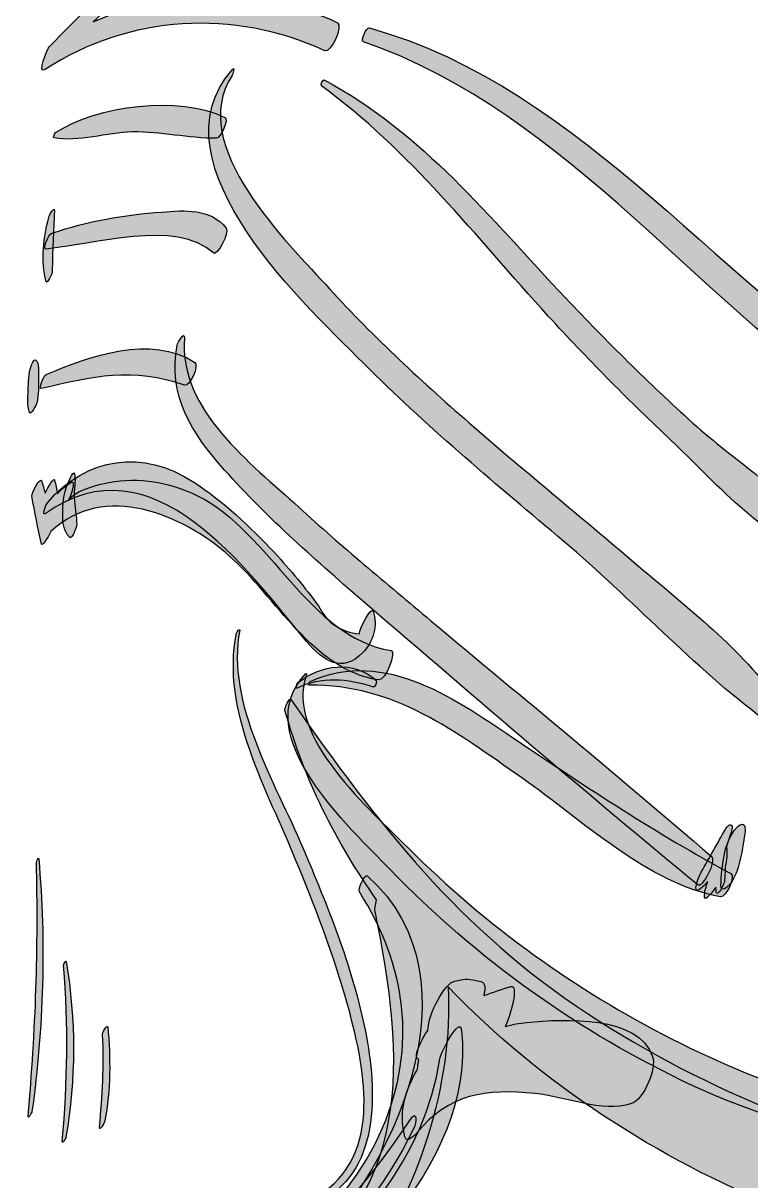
# Model space of a CAD drawing. Extents: x -236 to 261, y -182 to 182.
# Drawn here: x 63.69 to 69.09, y 55.05 to 63.65 of the extents above; entities that cross this region are included whole.
import ezdxf

# ---------------------------------------------------------------- set-up
doc = ezdxf.new("R2010")
doc.units = 0
doc.header["$MEASUREMENT"] = 0
doc.layers.add('CALQUE_PAR_D_FAUT', color=7, linetype='CONTINUOUS')

msp = doc.modelspace()

# ---------------------------------------------------------------- hatches: boundary and pattern name
at = {"layer": 'CALQUE_PAR_D_FAUT'}
h = msp.add_hatch(color=250, dxfattribs=at)
edge = h.paths.add_edge_path()
edge.add_spline(control_points=[(67.475, 66.3925), (66.7405, 66.3899), (65.9116, 65.9623), (65.288, 65.6048), (64.6621, 65.2461), (64.1028, 64.7984), (63.6101, 64.2725), (63.595, 64.2562), (63.5609, 64.1519), (63.5994, 64.1901), (64.144, 64.7292), (64.7613, 65.1947), (65.443, 65.5467), (65.9646, 65.8162), (66.6147, 66.1222), (67.2214, 66.1787), (66.1346, 65.2551), (64.8897, 64.5255), (63.9002, 63.4882), (63.9002, 63.4882), (63.9002, 63.4882), (63.9001, 63.488), (63.9001, 63.488), (63.9001, 63.488), (63.9001, 63.488), (63.896, 63.4836), (63.8914, 63.4798), (63.8872, 63.4753), (63.8657, 63.4526), (63.7951, 63.2671), (63.8538, 63.3051), (64.4858, 63.713), (65.2498, 63.7532), (65.9315, 63.4442), (65.9757, 63.4243), (66.0701, 63.6307), (66.0245, 63.652), (65.4367, 63.9261), (64.7858, 63.917), (64.2113, 63.6572), (65.2054, 64.5918), (66.3963, 65.2899), (67.4157, 66.1976), (67.437, 66.2167), (67.5364, 66.3927), (67.475, 66.3925)], knot_values=[0, 0, 0, 0, 0.066667, 0.066667, 0.066667, 0.133333, 0.133333, 0.133333, 0.2, 0.2, 0.2, 0.266667, 0.266667, 0.266667, 0.333333, 0.333333, 0.333333, 0.4, 0.4, 0.4, 0.466667, 0.466667, 0.466667, 0.533333, 0.533333, 0.533333, 0.6, 0.6, 0.6, 0.666667, 0.666667, 0.666667, 0.733333, 0.733333, 0.733333, 0.8, 0.8, 0.8, 0.866667, 0.866667, 0.866667, 0.933333, 0.933333, 0.933333, 1, 1, 1, 1], degree=3, periodic=1)
h = msp.add_hatch(color=250, dxfattribs=at)
edge = h.paths.add_edge_path()
edge.add_spline(control_points=[(63.8793, 64.4176), (63.8858, 64.426), (63.9175, 64.5031), (63.8928, 64.4869), (63.471, 64.2061), (63.1903, 63.612), (63.0128, 63.1536), (62.7792, 62.5495), (62.6745, 61.9014), (62.6553, 61.256), (62.6312, 60.4347), (62.7599, 59.6199), (62.9035, 58.8139), (63.0623, 57.9224), (63.1897, 57.0399), (63.2956, 56.1412), (63.302, 56.0869), (63.384, 56.2374), (63.3844, 56.2726), (63.3999, 57.7088), (62.9146, 59.1143), (62.7924, 60.54), (62.737, 61.1871), (62.7506, 61.8462), (62.8844, 62.4834), (63.0448, 63.2466), (63.4087, 63.8123), (63.8793, 64.4176)], knot_values=[0, 0, 0, 0, 0.111111, 0.111111, 0.111111, 0.222222, 0.222222, 0.222222, 0.333333, 0.333333, 0.333333, 0.444444, 0.444444, 0.444444, 0.555556, 0.555556, 0.555556, 0.666667, 0.666667, 0.666667, 0.777778, 0.777778, 0.777778, 0.888889, 0.888889, 0.888889, 1, 1, 1, 1], degree=3, periodic=1)
h = msp.add_hatch(color=250, dxfattribs=at)
edge = h.paths.add_edge_path()
edge.add_spline(control_points=[(74.7024, 58.3032), (74.5993, 58.6669), (74.2412, 58.8514), (73.9265, 59.0156), (73.5199, 59.228), (73.1032, 59.4205), (72.686, 59.611), (71.8742, 59.9816), (71.0529, 60.3411), (70.2873, 60.8022), (68.8923, 61.6424), (67.8737, 63.1626), (66.2626, 63.6129), (66.2367, 63.6202), (66.1957, 63.5173), (66.2166, 63.5103), (67.7569, 62.9797), (68.7365, 61.5118), (70.0821, 60.6594), (70.8194, 60.1924), (71.6141, 59.8301), (72.4057, 59.4668), (73.1816, 59.1107), (74.0563, 58.8096), (74.614, 58.1427), (74.6455, 58.1051), (74.7118, 58.2699), (74.7024, 58.3032)], knot_values=[0, 0, 0, 0, 0.111111, 0.111111, 0.111111, 0.222222, 0.222222, 0.222222, 0.333333, 0.333333, 0.333333, 0.444444, 0.444444, 0.444444, 0.555556, 0.555556, 0.555556, 0.666667, 0.666667, 0.666667, 0.777778, 0.777778, 0.777778, 0.888889, 0.888889, 0.888889, 1, 1, 1, 1], degree=3, periodic=1)
h = msp.add_hatch(color=250, dxfattribs=at)
edge = h.paths.add_edge_path()
edge.add_spline(control_points=[(69.2721, 58.6483), (68.9947, 59.0303), (68.5832, 59.34), (68.2261, 59.6456), (67.8317, 59.9834), (67.4285, 60.3112), (67.0363, 60.6517), (66.6631, 60.9761), (66.2988, 61.3109), (65.9656, 61.6766), (65.6525, 62.0204), (64.901, 62.7435), (65.2424, 63.2599), (65.248, 63.2683), (65.2667, 63.3292), (65.2446, 63.3043), (64.6261, 62.6064), (65.8085, 61.5317), (66.2624, 61.0802), (66.7186, 60.6266), (67.2131, 60.2151), (67.7046, 59.8009), (68.2054, 59.3793), (68.6664, 58.8689), (69.1887, 58.4805), (69.2166, 58.46), (69.2936, 58.6185), (69.2721, 58.6483)], knot_values=[0, 0, 0, 0, 0.111111, 0.111111, 0.111111, 0.222222, 0.222222, 0.222222, 0.333333, 0.333333, 0.333333, 0.444444, 0.444444, 0.444444, 0.555556, 0.555556, 0.555556, 0.666667, 0.666667, 0.666667, 0.777778, 0.777778, 0.777778, 0.888889, 0.888889, 0.888889, 1, 1, 1, 1], degree=3, periodic=1)
h = msp.add_hatch(color=250, dxfattribs=at)
edge = h.paths.add_edge_path()
edge.add_spline(control_points=[(69.6042, 59.8236), (69.3707, 60.1604), (68.9672, 60.4032), (68.6632, 60.6791), (68.337, 60.9749), (68.0233, 61.2841), (67.7211, 61.6044), (67.158, 62.2013), (66.6595, 62.8323), (65.9254, 63.2279), (65.917, 63.2325), (65.8959, 63.1899), (65.9053, 63.1832), (66.5556, 62.7097), (67.0533, 62.061), (67.5913, 61.4714), (67.8734, 61.1624), (68.1684, 60.8648), (68.4737, 60.5786), (68.7785, 60.2924), (69.1527, 59.8495), (69.5498, 59.7139), (69.5761, 59.7049), (69.6175, 59.8045), (69.6042, 59.8236)], knot_values=[0, 0, 0, 0, 0.125, 0.125, 0.125, 0.25, 0.25, 0.25, 0.375, 0.375, 0.375, 0.5, 0.5, 0.5, 0.625, 0.625, 0.625, 0.75, 0.75, 0.75, 0.875, 0.875, 0.875, 1, 1, 1, 1], degree=3, periodic=1)
h = msp.add_hatch(color=250, dxfattribs=at)
edge = h.paths.add_edge_path()
edge.add_spline(control_points=[(65.1891, 62.9492), (64.8495, 63.1138), (64.2384, 63.0402), (63.9324, 62.8359), (63.928, 62.8329), (63.9099, 62.7997), (63.9189, 62.7979), (64.103, 62.7611), (64.3134, 62.8381), (64.5029, 62.8409), (64.7139, 62.8441), (64.918, 62.7921), (65.127, 62.7939), (65.1588, 62.7941), (65.2215, 62.9335), (65.1891, 62.9492)], knot_values=[0, 0, 0, 0, 0.2, 0.2, 0.2, 0.4, 0.4, 0.4, 0.6, 0.6, 0.6, 0.8, 0.8, 0.8, 1, 1, 1, 1], degree=3, periodic=1)
h = msp.add_hatch(color=250, dxfattribs=at)
edge = h.paths.add_edge_path()
edge.add_spline(control_points=[(63.8846, 62.2154), (63.8413, 62.065), (63.8215, 61.8808), (63.8629, 61.7277), (63.8675, 61.7112), (63.9075, 61.7875), (63.9077, 61.8014), (63.9095, 61.9533), (63.9159, 62.1024), (63.9239, 62.2543), (63.9262, 62.2969), (63.8876, 62.2256), (63.8846, 62.2154)], knot_values=[0, 0, 0, 0, 0.25, 0.25, 0.25, 0.5, 0.5, 0.5, 0.75, 0.75, 0.75, 1, 1, 1, 1], degree=3, periodic=1)
h = msp.add_hatch(color=250, dxfattribs=at)
edge = h.paths.add_edge_path()
edge.add_spline(control_points=[(65.1988, 62.127), (65.0798, 62.2752), (64.8939, 62.2596), (64.7201, 62.2465), (64.4438, 62.2256), (64.1659, 62.1792), (63.9037, 62.089), (63.8784, 62.0801), (63.8331, 61.9692), (63.8625, 61.9718), (64.2043, 62.0026), (64.8248, 62.1993), (65.1061, 61.9402), (65.129, 61.9192), (65.2275, 62.0912), (65.1988, 62.127)], knot_values=[0, 0, 0, 0, 0.2, 0.2, 0.2, 0.4, 0.4, 0.4, 0.6, 0.6, 0.6, 0.8, 0.8, 0.8, 1, 1, 1, 1], degree=3, periodic=1)
h = msp.add_hatch(color=250, dxfattribs=at)
edge = h.paths.add_edge_path()
edge.add_spline(control_points=[(68.7972, 57.4647), (68.1122, 58.0561), (67.4127, 58.6312), (66.7186, 59.212), (66.3876, 59.4889), (66.0556, 59.7647), (65.7369, 60.0559), (65.3822, 60.3801), (64.8489, 60.7743), (64.8881, 61.3115), (64.8924, 61.3674), (64.8383, 61.2755), (64.835, 61.2589), (64.7605, 60.8889), (64.943, 60.6035), (65.1869, 60.3306), (65.5089, 59.9707), (65.8764, 59.6492), (66.2415, 59.3341), (67.055, 58.6326), (67.8718, 57.9323), (68.7007, 57.249), (68.7275, 57.2272), (68.8457, 57.4227), (68.7972, 57.4647)], knot_values=[0, 0, 0, 0, 0.125, 0.125, 0.125, 0.25, 0.25, 0.25, 0.375, 0.375, 0.375, 0.5, 0.5, 0.5, 0.625, 0.625, 0.625, 0.75, 0.75, 0.75, 0.875, 0.875, 0.875, 1, 1, 1, 1], degree=3, periodic=1)
h = msp.add_hatch(color=250, dxfattribs=at)
edge = h.paths.add_edge_path()
edge.add_spline(control_points=[(64.9657, 61.1302), (64.6423, 61.341), (64.1822, 61.1767), (63.8626, 61.0392), (63.8393, 61.0294), (63.8042, 60.9301), (63.8261, 60.9353), (64.2059, 61.0275), (64.5099, 61.0937), (64.8897, 60.9608), (64.9281, 60.9473), (65.0006, 61.1075), (64.9657, 61.1302)], knot_values=[0, 0, 0, 0, 0.25, 0.25, 0.25, 0.5, 0.5, 0.5, 0.75, 0.75, 0.75, 1, 1, 1, 1], degree=3, periodic=1)
h = msp.add_hatch(color=250, dxfattribs=at)
edge = h.paths.add_edge_path()
edge.add_spline(control_points=[(63.7821, 61.1495), (63.7703, 61.158), (63.7517, 61.1075), (63.7501, 61.1017), (63.7328, 61.0412), (63.7308, 60.9841), (63.729, 60.9212), (63.7274, 60.8692), (63.7176, 60.8077), (63.7393, 60.7587), (63.7503, 60.7339), (63.7911, 60.8209), (63.7928, 60.8292), (63.8054, 60.8935), (63.807, 60.953), (63.805, 61.0183), (63.8038, 61.0563), (63.816, 61.1258), (63.7821, 61.1495)], knot_values=[0, 0, 0, 0, 0.166667, 0.166667, 0.166667, 0.333333, 0.333333, 0.333333, 0.5, 0.5, 0.5, 0.666667, 0.666667, 0.666667, 0.833333, 0.833333, 0.833333, 1, 1, 1, 1], degree=3, periodic=1)
h = msp.add_hatch(color=250, dxfattribs=at)
edge = h.paths.add_edge_path()
edge.add_spline(control_points=[(66.289, 59.2837), (66.2755, 59.3214), (66.1836, 59.1507), (66.1869, 59.1159), (66.0488, 59.1279), (65.9475, 59.1969), (65.8832, 59.3233), (65.8338, 59.3906), (65.7826, 59.4567), (65.7293, 59.521), (65.6738, 59.5883), (65.6159, 59.654), (65.5565, 59.7177), (65.3768, 59.9103), (65.1795, 60.0969), (64.9587, 60.2412), (64.5768, 60.4906), (64.1665, 60.4281), (63.8713, 60.0887), (63.8617, 60.0776), (63.8279, 59.9868), (63.8552, 60.0063), (64.6516, 60.5772), (65.3426, 59.6008), (65.7958, 59.0584), (65.9162, 58.9145), (66.0603, 58.8169), (66.2122, 58.9754), (66.2932, 59.0598), (66.3263, 59.1778), (66.289, 59.2837)], knot_values=[0, 0, 0, 0, 0.1, 0.1, 0.1, 0.2, 0.2, 0.2, 0.3, 0.3, 0.3, 0.4, 0.4, 0.4, 0.5, 0.5, 0.5, 0.6, 0.6, 0.6, 0.7, 0.7, 0.7, 0.8, 0.8, 0.8, 0.9, 0.9, 0.9, 1, 1, 1, 1], degree=3, periodic=1)
h = msp.add_hatch(color=250, dxfattribs=at)
edge = h.paths.add_edge_path()
edge.add_spline(control_points=[(66.4232, 58.9911), (65.8077, 59.0903), (65.5302, 59.8708), (64.9847, 60.1405), (64.7838, 60.2398), (64.5499, 60.2816), (64.3279, 60.2388), (64.2384, 60.2215), (64.1134, 60.1898), (64.0439, 60.1263), (64.0383, 60.1213), (64.0337, 60.1158), (64.0285, 60.1104), (64.0315, 60.1154), (64.0332, 60.118), (64.0365, 60.1235), (64.0411, 60.1311), (64.0847, 60.2581), (64.0518, 60.241), (64.0073, 60.2179), (63.9744, 60.188), (63.9469, 60.155), (63.9396, 60.1894), (63.9322, 60.2235), (63.9251, 60.2579), (63.9209, 60.2788), (63.8784, 60.209), (63.8554, 60.1596), (63.8462, 60.1911), (63.8375, 60.2227), (63.8275, 60.2543), (63.8203, 60.2766), (63.7521, 60.1671), (63.7568, 60.1383), (63.7766, 60.0182), (63.801, 59.9004), (63.8285, 59.7816), (63.8333, 59.7601), (63.8725, 59.8236), (63.897, 59.8743), (64.2919, 60.2489), (64.8742, 60.0023), (65.2243, 59.6924), (65.5691, 59.387), (65.8386, 58.8518), (66.3257, 58.7735), (66.389, 58.7632), (66.4588, 58.9853), (66.4232, 58.9911)], knot_values=[0, 0, 0, 0, 0.0625, 0.0625, 0.0625, 0.125, 0.125, 0.125, 0.1875, 0.1875, 0.1875, 0.25, 0.25, 0.25, 0.3125, 0.3125, 0.3125, 0.375, 0.375, 0.375, 0.4375, 0.4375, 0.4375, 0.5, 0.5, 0.5, 0.5625, 0.5625, 0.5625, 0.625, 0.625, 0.625, 0.6875, 0.6875, 0.6875, 0.75, 0.75, 0.75, 0.8125, 0.8125, 0.8125, 0.875, 0.875, 0.875, 0.9375, 0.9375, 0.9375, 1, 1, 1, 1], degree=3, periodic=1)
h = msp.add_hatch(color=250, dxfattribs=at)
edge = h.paths.add_edge_path()
edge.add_spline(control_points=[(64.07, 60.1279), (64.0673, 60.1864), (64.0843, 60.2474), (64.0735, 60.3045), (64.0692, 60.3272), (64.0473, 60.2872), (64.0448, 60.2818), (64.0088, 60.2085), (63.9898, 60.1369), (63.9867, 60.0541), (63.9839, 59.9826), (63.9804, 59.8831), (64.0375, 59.8309), (64.0562, 59.814), (64.0902, 59.9145), (64.0899, 59.9261), (64.0879, 59.9941), (64.0732, 60.0601), (64.07, 60.1279)], knot_values=[0, 0, 0, 0, 0.166667, 0.166667, 0.166667, 0.333333, 0.333333, 0.333333, 0.5, 0.5, 0.5, 0.666667, 0.666667, 0.666667, 0.833333, 0.833333, 0.833333, 1, 1, 1, 1], degree=3, periodic=1)
h = msp.add_hatch(color=250, dxfattribs=at)
edge = h.paths.add_edge_path()
edge.add_spline(control_points=[(66.2231, 56.2065), (66.1264, 56.6637), (65.9501, 57.0975), (65.7677, 57.526), (65.5635, 58.006), (65.1944, 58.6053), (65.2987, 59.1414), (65.3029, 59.1637), (65.2775, 59.1269), (65.2759, 59.1189), (65.1552, 58.5514), (65.5093, 57.9434), (65.7167, 57.4331), (65.8515, 57.1016), (65.9833, 56.7688), (66.0816, 56.4242), (66.208, 55.9804), (66.3824, 55.2936), (65.9224, 54.9723), (65.9098, 54.9634), (65.8941, 54.9033), (65.9029, 54.9078), (66.3645, 55.1455), (66.3133, 55.7799), (66.2231, 56.2065)], knot_values=[0, 0, 0, 0, 0.125, 0.125, 0.125, 0.25, 0.25, 0.25, 0.375, 0.375, 0.375, 0.5, 0.5, 0.5, 0.625, 0.625, 0.625, 0.75, 0.75, 0.75, 0.875, 0.875, 0.875, 1, 1, 1, 1], degree=3, periodic=1)
h = msp.add_hatch(color=250, dxfattribs=at)
edge = h.paths.add_edge_path()
edge.add_spline(control_points=[(68.9447, 57.3349), (68.3943, 57.6323), (67.8863, 57.9674), (67.3661, 58.3177), (66.9163, 58.6204), (66.3796, 59.0146), (65.8225, 58.7616), (65.8175, 58.7594), (65.8048, 58.7341), (65.8129, 58.7343), (66.4489, 58.7407), (66.8982, 58.3915), (67.3998, 58.0404), (67.831, 57.7387), (68.3364, 57.2549), (68.8678, 57.163), (68.9096, 57.156), (68.9817, 57.3148), (68.9447, 57.3349)], knot_values=[0, 0, 0, 0, 0.166667, 0.166667, 0.166667, 0.333333, 0.333333, 0.333333, 0.5, 0.5, 0.5, 0.666667, 0.666667, 0.666667, 0.833333, 0.833333, 0.833333, 1, 1, 1, 1], degree=3, periodic=1)
h = msp.add_hatch(color=250, dxfattribs=at)
edge = h.paths.add_edge_path()
edge.add_spline(control_points=[(66.3125, 58.7682), (66.1436, 58.9238), (65.8991, 58.8846), (65.7317, 58.7534), (65.7243, 58.7476), (65.7114, 58.7056), (65.7183, 58.709), (65.9043, 58.8012), (66.1002, 58.7809), (66.291, 58.72), (66.3026, 58.7164), (66.3211, 58.7602), (66.3125, 58.7682)], knot_values=[0, 0, 0, 0, 0.25, 0.25, 0.25, 0.5, 0.5, 0.5, 0.75, 0.75, 0.75, 1, 1, 1, 1], degree=3, periodic=1)
h = msp.add_hatch(color=250, dxfattribs=at)
edge = h.paths.add_edge_path()
edge.add_spline(control_points=[(74.2737, 53.8178), (73.1076, 55.1883), (71.2036, 55.1421), (69.6167, 55.6507), (68.8539, 55.8953), (68.1349, 56.2632), (67.4846, 56.7306), (67.1521, 56.9695), (66.8388, 57.236), (66.5494, 57.526), (66.2811, 57.7946), (65.63, 58.3573), (65.7926, 58.8046), (65.795, 58.8111), (65.7972, 58.8283), (65.7868, 58.8173), (65.3535, 58.3676), (66.1218, 57.6704), (66.4151, 57.366), (67.057, 56.6999), (67.8194, 56.1551), (68.6576, 55.7632), (70.4165, 54.9408), (72.8108, 55.1915), (74.158, 53.6074), (74.1925, 53.567), (74.3119, 53.773), (74.2737, 53.8178)], knot_values=[0, 0, 0, 0, 0.111111, 0.111111, 0.111111, 0.222222, 0.222222, 0.222222, 0.333333, 0.333333, 0.333333, 0.444444, 0.444444, 0.444444, 0.555556, 0.555556, 0.555556, 0.666667, 0.666667, 0.666667, 0.777778, 0.777778, 0.777778, 0.888889, 0.888889, 0.888889, 1, 1, 1, 1], degree=3, periodic=1)
h = msp.add_hatch(color=250, dxfattribs=at)
edge = h.paths.add_edge_path()
edge.add_spline(control_points=[(78.5009, 43.2476), (77.9172, 43.5), (77.2124, 43.3057), (76.5919, 43.464), (75.9235, 43.6349), (75.4457, 44.0438), (75.0265, 44.5805), (74.1907, 45.6508), (73.6753, 47.0002), (73.5449, 48.3479), (73.4814, 49.0049), (73.602, 49.8655), (73.6775, 50.7441), (73.6986, 50.7828), (73.7141, 50.8154), (73.7181, 50.8301), (73.8971, 51.49), (74.0573, 52.1455), (74.0993, 52.8203), (74.8932, 54.8344), (72.0309, 54.825), (70.8033, 55.0969), (69.7752, 55.3247), (68.7705, 55.7116), (67.8877, 56.2911), (66.93, 56.9199), (66.3237, 57.701), (65.6787, 58.6266), (65.6658, 58.6448), (65.6302, 58.5643), (65.635, 58.5472), (65.7759, 58.04), (66.0126, 57.5698), (66.3149, 57.1405), (66.305, 57.102), (66.3004, 57.0702), (66.3036, 57.0537), (66.5243, 55.9819), (66.6165, 54.8929), (65.507, 54.276), (65.0483, 54.0208), (64.5361, 53.8765), (64.0499, 53.6856), (63.1429, 53.3297), (62.2997, 52.8348), (61.4953, 52.288), (59.7134, 51.0767), (58.0534, 49.7317), (56.0953, 48.816), (56.327, 48.8045), (56.5627, 48.8284), (56.7996, 48.8961), (56.9594, 48.956), (57.1169, 49.0207), (57.2729, 49.0903), (57.3265, 49.1192), (57.3802, 49.1505), (57.4336, 49.1843), (57.4766, 49.2114), (57.5182, 49.2223), (57.5576, 49.2231), (59.4854, 50.1611), (61.15, 51.7464), (63.0562, 52.6907), (64.1127, 53.2142), (65.4801, 53.4342), (66.221, 54.4315), (66.6081, 54.9526), (66.8886, 55.7656), (66.8452, 56.4957), (67.5348, 55.7735), (68.413, 55.2116), (69.3028, 54.8539), (70.1713, 54.5049), (71.0746, 54.321), (71.9984, 54.1928), (72.0542, 54.185), (72.1103, 54.1765), (72.1663, 54.1671), (73.3037, 53.298), (73.4502, 51.7671), (73.3264, 50.4268), (73.2157, 49.2285), (73.0789, 48.1014), (73.3297, 46.9057), (73.8087, 44.6205), (75.6818, 41.6643), (78.4013, 42.9982), (78.439, 43.0167), (78.565, 43.2201), (78.5009, 43.2476)], knot_values=[0, 0, 0, 0, 0.033333, 0.033333, 0.033333, 0.066667, 0.066667, 0.066667, 0.1, 0.1, 0.1, 0.133333, 0.133333, 0.133333, 0.166667, 0.166667, 0.166667, 0.2, 0.2, 0.2, 0.233333, 0.233333, 0.233333, 0.266667, 0.266667, 0.266667, 0.3, 0.3, 0.3, 0.333333, 0.333333, 0.333333, 0.366667, 0.366667, 0.366667, 0.4, 0.4, 0.4, 0.433333, 0.433333, 0.433333, 0.466667, 0.466667, 0.466667, 0.5, 0.5, 0.5, 0.533333, 0.533333, 0.533333, 0.566667, 0.566667, 0.566667, 0.6, 0.6, 0.6, 0.633333, 0.633333, 0.633333, 0.666667, 0.666667, 0.666667, 0.7, 0.7, 0.7, 0.733333, 0.733333, 0.733333, 0.766667, 0.766667, 0.766667, 0.8, 0.8, 0.8, 0.833333, 0.833333, 0.833333, 0.866667, 0.866667, 0.866667, 0.9, 0.9, 0.9, 0.933333, 0.933333, 0.933333, 0.966667, 0.966667, 0.966667, 1, 1, 1, 1], degree=3, periodic=1)
h = msp.add_hatch(color=250, dxfattribs=at)
edge = h.paths.add_edge_path()
edge.add_spline(control_points=[(68.9447, 57.6966), (68.9254, 57.7052), (68.9007, 57.6584), (68.8949, 57.6477), (68.8342, 57.54), (68.7731, 57.4327), (68.713, 57.3248), (68.7048, 57.3103), (68.6585, 57.1819), (68.7076, 57.2151), (68.7333, 57.2324), (68.7536, 57.2549), (68.7735, 57.2778), (68.7677, 57.2585), (68.7616, 57.2394), (68.7556, 57.2203), (68.7538, 57.2147), (68.7347, 57.1242), (68.7693, 57.1582), (68.7928, 57.1813), (68.8139, 57.2075), (68.833, 57.2354), (68.8344, 57.2226), (68.8338, 57.2095), (68.8362, 57.197), (68.8438, 57.155), (68.8953, 57.2619), (68.8969, 57.277), (68.9007, 57.3136), (68.9015, 57.3505), (68.9023, 57.3875), (68.9146, 57.4353), (68.9188, 57.4848), (68.912, 57.5336), (68.9218, 57.5647), (68.9317, 57.5957), (68.9415, 57.6268), (68.9451, 57.6385), (68.9642, 57.6879), (68.9447, 57.6966)], knot_values=[0, 0, 0, 0, 0.076923, 0.076923, 0.076923, 0.153846, 0.153846, 0.153846, 0.230769, 0.230769, 0.230769, 0.307692, 0.307692, 0.307692, 0.384615, 0.384615, 0.384615, 0.461538, 0.461538, 0.461538, 0.538462, 0.538462, 0.538462, 0.615385, 0.615385, 0.615385, 0.692308, 0.692308, 0.692308, 0.769231, 0.769231, 0.769231, 0.846154, 0.846154, 0.846154, 0.923077, 0.923077, 0.923077, 1, 1, 1, 1], degree=3, periodic=1)
h = msp.add_hatch(color=250, dxfattribs=at)
edge = h.paths.add_edge_path()
edge.add_spline(control_points=[(68.9875, 57.6763), (68.9371, 57.6218), (68.9073, 57.5402), (68.8945, 57.4683), (68.8812, 57.3951), (68.8724, 57.3202), (68.8706, 57.2459), (68.8695, 57.1982), (68.9112, 57.228), (68.9272, 57.2451), (68.9654, 57.2858), (68.9911, 57.3471), (69.0042, 57.4006), (69.0241, 57.4817), (69.0402, 57.5654), (69.0498, 57.6483), (69.0566, 57.707), (69.0263, 57.7181), (68.9875, 57.6763)], knot_values=[0, 0, 0, 0, 0.166667, 0.166667, 0.166667, 0.333333, 0.333333, 0.333333, 0.5, 0.5, 0.5, 0.666667, 0.666667, 0.666667, 0.833333, 0.833333, 0.833333, 1, 1, 1, 1], degree=3, periodic=1)
h = msp.add_hatch(color=250, dxfattribs=at)
edge = h.paths.add_edge_path()
edge.add_spline(control_points=[(63.8068, 57.4462), (63.806, 57.456), (63.7897, 57.4283), (63.7899, 57.4208), (63.8054, 56.7887), (63.7855, 56.1665), (63.7282, 55.5366), (63.7256, 55.5078), (63.7556, 55.5585), (63.7571, 55.5699), (63.8434, 56.1889), (63.8634, 56.8238), (63.8068, 57.4462)], knot_values=[0, 0, 0, 0, 0.25, 0.25, 0.25, 0.5, 0.5, 0.5, 0.75, 0.75, 0.75, 1, 1, 1, 1], degree=3, periodic=1)
h = msp.add_hatch(color=250, dxfattribs=at)
edge = h.paths.add_edge_path()
edge.add_spline(control_points=[(66.2461, 57.3188), (66.2293, 57.3339), (66.1724, 57.2223), (66.1869, 57.1996), (66.5349, 56.66), (66.6171, 56.0514), (66.3595, 55.4485), (66.0792, 54.793), (65.4745, 54.3702), (64.862, 54.0515), (64.314, 53.7664), (63.7337, 53.5497), (63.1826, 53.2706), (62.6761, 53.014), (62.1914, 52.7166), (61.7213, 52.3987), (60.7122, 51.7165), (59.7707, 50.941), (58.7722, 50.2443), (57.8695, 49.6143), (56.7956, 48.8614), (55.6494, 48.8831), (55.938, 48.8103), (56.2376, 48.7918), (56.5408, 48.8401), (57.1765, 49.043), (57.7843, 49.413), (58.3444, 49.7845), (59.5752, 50.6016), (60.7001, 51.5672), (61.9396, 52.3718), (62.5896, 52.7938), (63.2678, 53.1368), (63.9754, 53.4495), (64.5935, 53.7228), (65.2273, 54.0047), (65.7363, 54.4604), (66.4348, 55.0862), (67.1092, 56.5542), (66.2461, 57.3188)], knot_values=[0, 0, 0, 0, 0.076923, 0.076923, 0.076923, 0.153846, 0.153846, 0.153846, 0.230769, 0.230769, 0.230769, 0.307692, 0.307692, 0.307692, 0.384615, 0.384615, 0.384615, 0.461538, 0.461538, 0.461538, 0.538462, 0.538462, 0.538462, 0.615385, 0.615385, 0.615385, 0.692308, 0.692308, 0.692308, 0.769231, 0.769231, 0.769231, 0.846154, 0.846154, 0.846154, 0.923077, 0.923077, 0.923077, 1, 1, 1, 1], degree=3, periodic=1)
h = msp.add_hatch(color=250, dxfattribs=at)
edge = h.paths.add_edge_path()
edge.add_spline(control_points=[(64.0118, 56.6829), (64.0098, 56.6953), (63.9905, 56.6612), (63.9913, 56.6524), (64.0301, 56.2119), (64.0202, 55.788), (63.9822, 55.3476), (63.9798, 55.3203), (64.0076, 55.3689), (64.0094, 55.3792), (64.0841, 55.8062), (64.0821, 56.2557), (64.0118, 56.6829)], knot_values=[0, 0, 0, 0, 0.25, 0.25, 0.25, 0.5, 0.5, 0.5, 0.75, 0.75, 0.75, 1, 1, 1, 1], degree=3, periodic=1)
h = msp.add_hatch(color=250, dxfattribs=at)
edge = h.paths.add_edge_path()
edge.add_spline(control_points=[(68.363, 55.9787), (68.2542, 56.2841), (67.7125, 56.2578), (67.4312, 56.2308), (67.3751, 56.2254), (67.322, 56.2144), (67.2702, 56.2007), (67.3305, 56.3413), (67.3626, 56.5134), (67.3116, 56.4975), (67.2439, 56.4764), (67.1769, 56.4529), (67.1102, 56.4292), (67.1233, 56.4834), (67.1225, 56.5262), (67.0897, 56.5335), (66.983, 56.5568), (67.0027, 56.5558), (66.8948, 56.5375), (66.8229, 56.5254), (66.6979, 56.2962), (66.695, 56.1703), (66.647, 56.1036), (66.5791, 55.9646), (66.6271, 55.9562), (66.6279, 55.9559), (66.6287, 55.9559), (66.6295, 55.9557), (66.6233, 55.928), (66.6197, 55.9037), (66.6191, 55.8842), (66.601, 55.8536), (66.5845, 55.8221), (66.5705, 55.7911), (66.5072, 55.6517), (66.4877, 55.5269), (66.5252, 55.38), (66.5379, 55.331), (66.6024, 55.3951), (66.6123, 55.4072), (66.8498, 55.7046), (67.1313, 55.7385), (67.489, 55.7023), (67.7205, 55.679), (67.9858, 55.5585), (68.2058, 55.6274), (68.2997, 55.6569), (68.3945, 55.8904), (68.363, 55.9787)], knot_values=[0, 0, 0, 0, 0.0625, 0.0625, 0.0625, 0.125, 0.125, 0.125, 0.1875, 0.1875, 0.1875, 0.25, 0.25, 0.25, 0.3125, 0.3125, 0.3125, 0.375, 0.375, 0.375, 0.4375, 0.4375, 0.4375, 0.5, 0.5, 0.5, 0.5625, 0.5625, 0.5625, 0.625, 0.625, 0.625, 0.6875, 0.6875, 0.6875, 0.75, 0.75, 0.75, 0.8125, 0.8125, 0.8125, 0.875, 0.875, 0.875, 0.9375, 0.9375, 0.9375, 1, 1, 1, 1], degree=3, periodic=1)
h = msp.add_hatch(color=250, dxfattribs=at)
edge = h.paths.add_edge_path()
edge.add_spline(control_points=[(66.9452, 56.1742), (66.9326, 56.2847), (66.7887, 55.9991), (66.7831, 55.96), (66.5765, 54.5054), (64.7215, 53.5477), (63.5249, 53.0409), (62.6039, 52.6507), (61.8799, 52.2329), (61.2113, 51.4791), (61.19, 51.4551), (61.1337, 51.2792), (61.1798, 51.318), (61.8736, 51.9033), (62.5396, 52.305), (63.3854, 52.6445), (64.0682, 52.9184), (64.7077, 53.2515), (65.293, 53.7003), (66.0026, 54.2438), (67.0604, 55.163), (66.9452, 56.1742)], knot_values=[0, 0, 0, 0, 0.142857, 0.142857, 0.142857, 0.285714, 0.285714, 0.285714, 0.428571, 0.428571, 0.428571, 0.571429, 0.571429, 0.571429, 0.714286, 0.714286, 0.714286, 0.857143, 0.857143, 0.857143, 1, 1, 1, 1], degree=3, periodic=1)
h = msp.add_hatch(color=250, dxfattribs=at)
edge = h.paths.add_edge_path()
edge.add_spline(control_points=[(64.3201, 56.1979), (64.318, 56.22), (64.2786, 56.1573), (64.2801, 56.1386), (64.2957, 55.9077), (64.2764, 55.6838), (64.2592, 55.454), (64.2561, 55.4144), (64.2951, 55.4851), (64.2977, 55.4988), (64.3426, 55.7275), (64.3401, 55.9666), (64.3201, 56.1979)], knot_values=[0, 0, 0, 0, 0.25, 0.25, 0.25, 0.5, 0.5, 0.5, 0.75, 0.75, 0.75, 1, 1, 1, 1], degree=3, periodic=1)
h = msp.add_hatch(color=250, dxfattribs=at)
edge = h.paths.add_edge_path()
edge.add_spline(control_points=[(66.564, 55.5082), (65.9011, 54.5117), (65.0447, 53.8311), (63.981, 53.2901), (63.1447, 52.8647), (62.081, 52.5898), (61.5091, 51.7924), (61.5053, 51.7872), (61.4911, 51.7384), (61.5037, 51.7509), (62.3312, 52.5669), (63.547, 52.828), (64.5308, 53.4157), (65.3555, 53.9083), (66.1575, 54.5688), (66.592, 55.4445), (66.6124, 55.4857), (66.6181, 55.5894), (66.564, 55.5082)], knot_values=[0, 0, 0, 0, 0.166667, 0.166667, 0.166667, 0.333333, 0.333333, 0.333333, 0.5, 0.5, 0.5, 0.666667, 0.666667, 0.666667, 0.833333, 0.833333, 0.833333, 1, 1, 1, 1], degree=3, periodic=1)

# ---------------------------------------------------------------- linework, layer by layer
at = {"layer": 'CALQUE_PAR_D_FAUT', "color": 1}
msp.add_open_spline([(-230.5187, 181.5562), (-231.8457, 181.5553), (-233.1179, 181.0274), (-234.0556, 180.0885), (-234.9933, 179.1497), (-235.5196, 177.8831), (-235.5187, 176.5562), (-235.5187, 176.5562), (-235.5187, -8.4438), (-235.5187, -8.4438), (-235.5179, -9.7708), (-234.99, -11.043), (-234.0511, -11.9807), (-233.1123, -12.9184), (-231.8457, -13.4447), (-230.5187, -13.4438), (-230.5187, -13.4438), (115.1243, -13.4438), (115.1243, -13.4438), (116.4513, -13.443), (117.7235, -12.9151), (118.6612, -11.9762), (119.5989, -11.0373), (120.1252, -9.7708), (120.1243, -8.4438), (120.1243, -8.4438), (120.1243, 88.0484), (120.1243, 88.0484), (120.1243, 88.0484), (120.1243, 96.0484), (120.1243, 96.0484), (120.1243, 96.0484), (120.1243, 176.5562), (120.1243, 176.5562), (120.1235, 177.8831), (119.5956, 179.1553), (118.6567, 180.093), (117.7179, 181.0307), (116.4513, 181.557), (115.1243, 181.5562), (115.1243, 181.5562), (-230.5187, 181.5562), (-230.5187, 181.5562), (-230.5187, 181.5562), (-230.5187, 181.5562), (-230.5187, 181.5562)], degree=3, knots=[0, 0, 0, 0, 0.066667, 0.066667, 0.066667, 0.133333, 0.133333, 0.133333, 0.2, 0.2, 0.2, 0.266667, 0.266667, 0.266667, 0.333333, 0.333333, 0.333333, 0.4, 0.4, 0.4, 0.466667, 0.466667, 0.466667, 0.533333, 0.533333, 0.533333, 0.6, 0.6, 0.6, 0.666667, 0.666667, 0.666667, 0.733333, 0.733333, 0.733333, 0.8, 0.8, 0.8, 0.866667, 0.866667, 0.866667, 0.933333, 0.933333, 0.933333, 1, 1, 1, 1], dxfattribs=at)
at = {"layer": 'CALQUE_PAR_D_FAUT', "color": 250}
for points, knots in [([(67.475, 66.3925), (66.7405, 66.3899), (65.9116, 65.9623), (65.288, 65.6048), (64.6621, 65.2461), (64.1028, 64.7984), (63.6101, 64.2725), (63.595, 64.2562), (63.5609, 64.1519), (63.5994, 64.1901), (64.144, 64.7292), (64.7613, 65.1947), (65.443, 65.5467), (65.9646, 65.8162), (66.6147, 66.1222), (67.2214, 66.1787), (66.1346, 65.2551), (64.8897, 64.5255), (63.9002, 63.4882), (63.9002, 63.4882), (63.9002, 63.4882), (63.9001, 63.488), (63.9001, 63.488), (63.9001, 63.488), (63.9001, 63.488), (63.896, 63.4836), (63.8914, 63.4798), (63.8872, 63.4753), (63.8657, 63.4526), (63.7951, 63.2671), (63.8538, 63.3051), (64.4858, 63.713), (65.2498, 63.7532), (65.9315, 63.4442), (65.9757, 63.4243), (66.0701, 63.6307), (66.0245, 63.652), (65.4367, 63.9261), (64.7858, 63.917), (64.2113, 63.6572), (65.2054, 64.5918), (66.3963, 65.2899), (67.4157, 66.1976), (67.437, 66.2167), (67.5364, 66.3927), (67.475, 66.3925)], [0, 0, 0, 0, 0.066667, 0.066667, 0.066667, 0.133333, 0.133333, 0.133333, 0.2, 0.2, 0.2, 0.266667, 0.266667, 0.266667, 0.333333, 0.333333, 0.333333, 0.4, 0.4, 0.4, 0.466667, 0.466667, 0.466667, 0.533333, 0.533333, 0.533333, 0.6, 0.6, 0.6, 0.666667, 0.666667, 0.666667, 0.733333, 0.733333, 0.733333, 0.8, 0.8, 0.8, 0.866667, 0.866667, 0.866667, 0.933333, 0.933333, 0.933333, 1, 1, 1, 1]), ([(63.8793, 64.4176), (63.8858, 64.426), (63.9175, 64.5031), (63.8928, 64.4869), (63.471, 64.2061), (63.1903, 63.612), (63.0128, 63.1536), (62.7792, 62.5495), (62.6745, 61.9014), (62.6553, 61.256), (62.6312, 60.4347), (62.7599, 59.6199), (62.9035, 58.8139), (63.0623, 57.9224), (63.1897, 57.0399), (63.2956, 56.1412), (63.302, 56.0869), (63.384, 56.2374), (63.3844, 56.2726), (63.3999, 57.7088), (62.9146, 59.1143), (62.7924, 60.54), (62.737, 61.1871), (62.7506, 61.8462), (62.8844, 62.4834), (63.0448, 63.2466), (63.4087, 63.8123), (63.8793, 64.4176)], [0, 0, 0, 0, 0.111111, 0.111111, 0.111111, 0.222222, 0.222222, 0.222222, 0.333333, 0.333333, 0.333333, 0.444444, 0.444444, 0.444444, 0.555556, 0.555556, 0.555556, 0.666667, 0.666667, 0.666667, 0.777778, 0.777778, 0.777778, 0.888889, 0.888889, 0.888889, 1, 1, 1, 1]), ([(74.7024, 58.3032), (74.5993, 58.6669), (74.2412, 58.8514), (73.9265, 59.0156), (73.5199, 59.228), (73.1032, 59.4205), (72.686, 59.611), (71.8742, 59.9816), (71.0529, 60.3411), (70.2873, 60.8022), (68.8923, 61.6424), (67.8737, 63.1626), (66.2626, 63.6129), (66.2367, 63.6202), (66.1957, 63.5173), (66.2166, 63.5103), (67.7569, 62.9797), (68.7365, 61.5118), (70.0821, 60.6594), (70.8194, 60.1924), (71.6141, 59.8301), (72.4057, 59.4668), (73.1816, 59.1107), (74.0563, 58.8096), (74.614, 58.1427), (74.6455, 58.1051), (74.7118, 58.2699), (74.7024, 58.3032)], [0, 0, 0, 0, 0.111111, 0.111111, 0.111111, 0.222222, 0.222222, 0.222222, 0.333333, 0.333333, 0.333333, 0.444444, 0.444444, 0.444444, 0.555556, 0.555556, 0.555556, 0.666667, 0.666667, 0.666667, 0.777778, 0.777778, 0.777778, 0.888889, 0.888889, 0.888889, 1, 1, 1, 1]), ([(69.2721, 58.6483), (68.9947, 59.0303), (68.5832, 59.34), (68.2261, 59.6456), (67.8317, 59.9834), (67.4285, 60.3112), (67.0363, 60.6517), (66.6631, 60.9761), (66.2988, 61.3109), (65.9656, 61.6766), (65.6525, 62.0204), (64.901, 62.7435), (65.2424, 63.2599), (65.248, 63.2683), (65.2667, 63.3292), (65.2446, 63.3043), (64.6261, 62.6064), (65.8085, 61.5317), (66.2624, 61.0802), (66.7186, 60.6266), (67.2131, 60.2151), (67.7046, 59.8009), (68.2054, 59.3793), (68.6664, 58.8689), (69.1887, 58.4805), (69.2166, 58.46), (69.2936, 58.6185), (69.2721, 58.6483)], [0, 0, 0, 0, 0.111111, 0.111111, 0.111111, 0.222222, 0.222222, 0.222222, 0.333333, 0.333333, 0.333333, 0.444444, 0.444444, 0.444444, 0.555556, 0.555556, 0.555556, 0.666667, 0.666667, 0.666667, 0.777778, 0.777778, 0.777778, 0.888889, 0.888889, 0.888889, 1, 1, 1, 1]), ([(69.6042, 59.8236), (69.3707, 60.1604), (68.9672, 60.4032), (68.6632, 60.6791), (68.337, 60.9749), (68.0233, 61.2841), (67.7211, 61.6044), (67.158, 62.2013), (66.6595, 62.8323), (65.9254, 63.2279), (65.917, 63.2325), (65.8959, 63.1899), (65.9053, 63.1832), (66.5556, 62.7097), (67.0533, 62.061), (67.5913, 61.4714), (67.8734, 61.1624), (68.1684, 60.8648), (68.4737, 60.5786), (68.7785, 60.2924), (69.1527, 59.8495), (69.5498, 59.7139), (69.5761, 59.7049), (69.6175, 59.8045), (69.6042, 59.8236)], [0, 0, 0, 0, 0.125, 0.125, 0.125, 0.25, 0.25, 0.25, 0.375, 0.375, 0.375, 0.5, 0.5, 0.5, 0.625, 0.625, 0.625, 0.75, 0.75, 0.75, 0.875, 0.875, 0.875, 1, 1, 1, 1]), ([(65.1891, 62.9492), (64.8495, 63.1138), (64.2384, 63.0402), (63.9324, 62.8359), (63.928, 62.8329), (63.9099, 62.7997), (63.9189, 62.7979), (64.103, 62.7611), (64.3134, 62.8381), (64.5029, 62.8409), (64.7139, 62.8441), (64.918, 62.7921), (65.127, 62.7939), (65.1588, 62.7941), (65.2215, 62.9335), (65.1891, 62.9492)], [0, 0, 0, 0, 0.2, 0.2, 0.2, 0.4, 0.4, 0.4, 0.6, 0.6, 0.6, 0.8, 0.8, 0.8, 1, 1, 1, 1]), ([(63.8846, 62.2154), (63.8413, 62.065), (63.8215, 61.8808), (63.8629, 61.7277), (63.8675, 61.7112), (63.9075, 61.7875), (63.9077, 61.8014), (63.9095, 61.9533), (63.9159, 62.1024), (63.9239, 62.2543), (63.9262, 62.2969), (63.8876, 62.2256), (63.8846, 62.2154)], [0, 0, 0, 0, 0.25, 0.25, 0.25, 0.5, 0.5, 0.5, 0.75, 0.75, 0.75, 1, 1, 1, 1]), ([(65.1988, 62.127), (65.0798, 62.2752), (64.8939, 62.2596), (64.7201, 62.2465), (64.4438, 62.2256), (64.1659, 62.1792), (63.9037, 62.089), (63.8784, 62.0801), (63.8331, 61.9692), (63.8625, 61.9718), (64.2043, 62.0026), (64.8248, 62.1993), (65.1061, 61.9402), (65.129, 61.9192), (65.2275, 62.0912), (65.1988, 62.127)], [0, 0, 0, 0, 0.2, 0.2, 0.2, 0.4, 0.4, 0.4, 0.6, 0.6, 0.6, 0.8, 0.8, 0.8, 1, 1, 1, 1]), ([(68.7972, 57.4647), (68.1122, 58.0561), (67.4127, 58.6312), (66.7186, 59.212), (66.3876, 59.4889), (66.0556, 59.7647), (65.7369, 60.0559), (65.3822, 60.3801), (64.8489, 60.7743), (64.8881, 61.3115), (64.8924, 61.3674), (64.8383, 61.2755), (64.835, 61.2589), (64.7605, 60.8889), (64.943, 60.6035), (65.1869, 60.3306), (65.5089, 59.9707), (65.8764, 59.6492), (66.2415, 59.3341), (67.055, 58.6326), (67.8718, 57.9323), (68.7007, 57.249), (68.7275, 57.2272), (68.8457, 57.4227), (68.7972, 57.4647)], [0, 0, 0, 0, 0.125, 0.125, 0.125, 0.25, 0.25, 0.25, 0.375, 0.375, 0.375, 0.5, 0.5, 0.5, 0.625, 0.625, 0.625, 0.75, 0.75, 0.75, 0.875, 0.875, 0.875, 1, 1, 1, 1]), ([(64.9657, 61.1302), (64.6423, 61.341), (64.1822, 61.1767), (63.8626, 61.0392), (63.8393, 61.0294), (63.8042, 60.9301), (63.8261, 60.9353), (64.2059, 61.0275), (64.5099, 61.0937), (64.8897, 60.9608), (64.9281, 60.9473), (65.0006, 61.1075), (64.9657, 61.1302)], [0, 0, 0, 0, 0.25, 0.25, 0.25, 0.5, 0.5, 0.5, 0.75, 0.75, 0.75, 1, 1, 1, 1]), ([(63.7821, 61.1495), (63.7703, 61.158), (63.7517, 61.1075), (63.7501, 61.1017), (63.7328, 61.0412), (63.7308, 60.9841), (63.729, 60.9212), (63.7274, 60.8692), (63.7176, 60.8077), (63.7393, 60.7587), (63.7503, 60.7339), (63.7911, 60.8209), (63.7928, 60.8292), (63.8054, 60.8935), (63.807, 60.953), (63.805, 61.0183), (63.8038, 61.0563), (63.816, 61.1258), (63.7821, 61.1495)], [0, 0, 0, 0, 0.166667, 0.166667, 0.166667, 0.333333, 0.333333, 0.333333, 0.5, 0.5, 0.5, 0.666667, 0.666667, 0.666667, 0.833333, 0.833333, 0.833333, 1, 1, 1, 1]), ([(66.289, 59.2837), (66.2755, 59.3214), (66.1836, 59.1507), (66.1869, 59.1159), (66.0488, 59.1279), (65.9475, 59.1969), (65.8832, 59.3233), (65.8338, 59.3906), (65.7826, 59.4567), (65.7293, 59.521), (65.6738, 59.5883), (65.6159, 59.654), (65.5565, 59.7177), (65.3768, 59.9103), (65.1795, 60.0969), (64.9587, 60.2412), (64.5768, 60.4906), (64.1665, 60.4281), (63.8713, 60.0887), (63.8617, 60.0776), (63.8279, 59.9868), (63.8552, 60.0063), (64.6516, 60.5772), (65.3426, 59.6008), (65.7958, 59.0584), (65.9162, 58.9145), (66.0603, 58.8169), (66.2122, 58.9754), (66.2932, 59.0598), (66.3263, 59.1778), (66.289, 59.2837)], [0, 0, 0, 0, 0.1, 0.1, 0.1, 0.2, 0.2, 0.2, 0.3, 0.3, 0.3, 0.4, 0.4, 0.4, 0.5, 0.5, 0.5, 0.6, 0.6, 0.6, 0.7, 0.7, 0.7, 0.8, 0.8, 0.8, 0.9, 0.9, 0.9, 1, 1, 1, 1]), ([(66.4232, 58.9911), (65.8077, 59.0903), (65.5302, 59.8708), (64.9847, 60.1405), (64.7838, 60.2398), (64.5499, 60.2816), (64.3279, 60.2388), (64.2384, 60.2215), (64.1134, 60.1898), (64.0439, 60.1263), (64.0383, 60.1213), (64.0337, 60.1158), (64.0285, 60.1104), (64.0315, 60.1154), (64.0332, 60.118), (64.0365, 60.1235), (64.0411, 60.1311), (64.0847, 60.2581), (64.0518, 60.241), (64.0073, 60.2179), (63.9744, 60.188), (63.9469, 60.155), (63.9396, 60.1894), (63.9322, 60.2235), (63.9251, 60.2579), (63.9209, 60.2788), (63.8784, 60.209), (63.8554, 60.1596), (63.8462, 60.1911), (63.8375, 60.2227), (63.8275, 60.2543), (63.8203, 60.2766), (63.7521, 60.1671), (63.7568, 60.1383), (63.7766, 60.0182), (63.801, 59.9004), (63.8285, 59.7816), (63.8333, 59.7601), (63.8725, 59.8236), (63.897, 59.8743), (64.2919, 60.2489), (64.8742, 60.0023), (65.2243, 59.6924), (65.5691, 59.387), (65.8386, 58.8518), (66.3257, 58.7735), (66.389, 58.7632), (66.4588, 58.9853), (66.4232, 58.9911)], [0, 0, 0, 0, 0.0625, 0.0625, 0.0625, 0.125, 0.125, 0.125, 0.1875, 0.1875, 0.1875, 0.25, 0.25, 0.25, 0.3125, 0.3125, 0.3125, 0.375, 0.375, 0.375, 0.4375, 0.4375, 0.4375, 0.5, 0.5, 0.5, 0.5625, 0.5625, 0.5625, 0.625, 0.625, 0.625, 0.6875, 0.6875, 0.6875, 0.75, 0.75, 0.75, 0.8125, 0.8125, 0.8125, 0.875, 0.875, 0.875, 0.9375, 0.9375, 0.9375, 1, 1, 1, 1]), ([(64.07, 60.1279), (64.0673, 60.1864), (64.0843, 60.2474), (64.0735, 60.3045), (64.0692, 60.3272), (64.0473, 60.2872), (64.0448, 60.2818), (64.0088, 60.2085), (63.9898, 60.1369), (63.9867, 60.0541), (63.9839, 59.9826), (63.9804, 59.8831), (64.0375, 59.8309), (64.0562, 59.814), (64.0902, 59.9145), (64.0899, 59.9261), (64.0879, 59.9941), (64.0732, 60.0601), (64.07, 60.1279)], [0, 0, 0, 0, 0.166667, 0.166667, 0.166667, 0.333333, 0.333333, 0.333333, 0.5, 0.5, 0.5, 0.666667, 0.666667, 0.666667, 0.833333, 0.833333, 0.833333, 1, 1, 1, 1]), ([(66.2231, 56.2065), (66.1264, 56.6637), (65.9501, 57.0975), (65.7677, 57.526), (65.5635, 58.006), (65.1944, 58.6053), (65.2987, 59.1414), (65.3029, 59.1637), (65.2775, 59.1269), (65.2759, 59.1189), (65.1552, 58.5514), (65.5093, 57.9434), (65.7167, 57.4331), (65.8515, 57.1016), (65.9833, 56.7688), (66.0816, 56.4242), (66.208, 55.9804), (66.3824, 55.2936), (65.9224, 54.9723), (65.9098, 54.9634), (65.8941, 54.9033), (65.9029, 54.9078), (66.3645, 55.1455), (66.3133, 55.7799), (66.2231, 56.2065)], [0, 0, 0, 0, 0.125, 0.125, 0.125, 0.25, 0.25, 0.25, 0.375, 0.375, 0.375, 0.5, 0.5, 0.5, 0.625, 0.625, 0.625, 0.75, 0.75, 0.75, 0.875, 0.875, 0.875, 1, 1, 1, 1]), ([(68.9447, 57.3349), (68.3943, 57.6323), (67.8863, 57.9674), (67.3661, 58.3177), (66.9163, 58.6204), (66.3796, 59.0146), (65.8225, 58.7616), (65.8175, 58.7594), (65.8048, 58.7341), (65.8129, 58.7343), (66.4489, 58.7407), (66.8982, 58.3915), (67.3998, 58.0404), (67.831, 57.7387), (68.3364, 57.2549), (68.8678, 57.163), (68.9096, 57.156), (68.9817, 57.3148), (68.9447, 57.3349)], [0, 0, 0, 0, 0.166667, 0.166667, 0.166667, 0.333333, 0.333333, 0.333333, 0.5, 0.5, 0.5, 0.666667, 0.666667, 0.666667, 0.833333, 0.833333, 0.833333, 1, 1, 1, 1]), ([(66.3125, 58.7682), (66.1436, 58.9238), (65.8991, 58.8846), (65.7317, 58.7534), (65.7243, 58.7476), (65.7114, 58.7056), (65.7183, 58.709), (65.9043, 58.8012), (66.1002, 58.7809), (66.291, 58.72), (66.3026, 58.7164), (66.3211, 58.7602), (66.3125, 58.7682)], [0, 0, 0, 0, 0.25, 0.25, 0.25, 0.5, 0.5, 0.5, 0.75, 0.75, 0.75, 1, 1, 1, 1]), ([(74.2737, 53.8178), (73.1076, 55.1883), (71.2036, 55.1421), (69.6167, 55.6507), (68.8539, 55.8953), (68.1349, 56.2632), (67.4846, 56.7306), (67.1521, 56.9695), (66.8388, 57.236), (66.5494, 57.526), (66.2811, 57.7946), (65.63, 58.3573), (65.7926, 58.8046), (65.795, 58.8111), (65.7972, 58.8283), (65.7868, 58.8173), (65.3535, 58.3676), (66.1218, 57.6704), (66.4151, 57.366), (67.057, 56.6999), (67.8194, 56.1551), (68.6576, 55.7632), (70.4165, 54.9408), (72.8108, 55.1915), (74.158, 53.6074), (74.1925, 53.567), (74.3119, 53.773), (74.2737, 53.8178)], [0, 0, 0, 0, 0.111111, 0.111111, 0.111111, 0.222222, 0.222222, 0.222222, 0.333333, 0.333333, 0.333333, 0.444444, 0.444444, 0.444444, 0.555556, 0.555556, 0.555556, 0.666667, 0.666667, 0.666667, 0.777778, 0.777778, 0.777778, 0.888889, 0.888889, 0.888889, 1, 1, 1, 1]), ([(78.5009, 43.2476), (77.9172, 43.5), (77.2124, 43.3057), (76.5919, 43.464), (75.9235, 43.6349), (75.4457, 44.0438), (75.0265, 44.5805), (74.1907, 45.6508), (73.6753, 47.0002), (73.5449, 48.3479), (73.4814, 49.0049), (73.602, 49.8655), (73.6775, 50.7441), (73.6986, 50.7828), (73.7141, 50.8154), (73.7181, 50.8301), (73.8971, 51.49), (74.0573, 52.1455), (74.0993, 52.8203), (74.8932, 54.8344), (72.0309, 54.825), (70.8033, 55.0969), (69.7752, 55.3247), (68.7705, 55.7116), (67.8877, 56.2911), (66.93, 56.9199), (66.3237, 57.701), (65.6787, 58.6266), (65.6658, 58.6448), (65.6302, 58.5643), (65.635, 58.5472), (65.7759, 58.04), (66.0126, 57.5698), (66.3149, 57.1405), (66.305, 57.102), (66.3004, 57.0702), (66.3036, 57.0537), (66.5243, 55.9819), (66.6165, 54.8929), (65.507, 54.276), (65.0483, 54.0208), (64.5361, 53.8765), (64.0499, 53.6856), (63.1429, 53.3297), (62.2997, 52.8348), (61.4953, 52.288), (59.7134, 51.0767), (58.0534, 49.7317), (56.0953, 48.816), (56.327, 48.8045), (56.5627, 48.8284), (56.7996, 48.8961), (56.9594, 48.956), (57.1169, 49.0207), (57.2729, 49.0903), (57.3265, 49.1192), (57.3802, 49.1505), (57.4336, 49.1843), (57.4766, 49.2114), (57.5182, 49.2223), (57.5576, 49.2231), (59.4854, 50.1611), (61.15, 51.7464), (63.0562, 52.6907), (64.1127, 53.2142), (65.4801, 53.4342), (66.221, 54.4315), (66.6081, 54.9526), (66.8886, 55.7656), (66.8452, 56.4957), (67.5348, 55.7735), (68.413, 55.2116), (69.3028, 54.8539), (70.1713, 54.5049), (71.0746, 54.321), (71.9984, 54.1928), (72.0542, 54.185), (72.1103, 54.1765), (72.1663, 54.1671), (73.3037, 53.298), (73.4502, 51.7671), (73.3264, 50.4268), (73.2157, 49.2285), (73.0789, 48.1014), (73.3297, 46.9057), (73.8087, 44.6205), (75.6818, 41.6643), (78.4013, 42.9982), (78.439, 43.0167), (78.565, 43.2201), (78.5009, 43.2476)], [0, 0, 0, 0, 0.033333, 0.033333, 0.033333, 0.066667, 0.066667, 0.066667, 0.1, 0.1, 0.1, 0.133333, 0.133333, 0.133333, 0.166667, 0.166667, 0.166667, 0.2, 0.2, 0.2, 0.233333, 0.233333, 0.233333, 0.266667, 0.266667, 0.266667, 0.3, 0.3, 0.3, 0.333333, 0.333333, 0.333333, 0.366667, 0.366667, 0.366667, 0.4, 0.4, 0.4, 0.433333, 0.433333, 0.433333, 0.466667, 0.466667, 0.466667, 0.5, 0.5, 0.5, 0.533333, 0.533333, 0.533333, 0.566667, 0.566667, 0.566667, 0.6, 0.6, 0.6, 0.633333, 0.633333, 0.633333, 0.666667, 0.666667, 0.666667, 0.7, 0.7, 0.7, 0.733333, 0.733333, 0.733333, 0.766667, 0.766667, 0.766667, 0.8, 0.8, 0.8, 0.833333, 0.833333, 0.833333, 0.866667, 0.866667, 0.866667, 0.9, 0.9, 0.9, 0.933333, 0.933333, 0.933333, 0.966667, 0.966667, 0.966667, 1, 1, 1, 1]), ([(68.9447, 57.6966), (68.9254, 57.7052), (68.9007, 57.6584), (68.8949, 57.6477), (68.8342, 57.54), (68.7731, 57.4327), (68.713, 57.3248), (68.7048, 57.3103), (68.6585, 57.1819), (68.7076, 57.2151), (68.7333, 57.2324), (68.7536, 57.2549), (68.7735, 57.2778), (68.7677, 57.2585), (68.7616, 57.2394), (68.7556, 57.2203), (68.7538, 57.2147), (68.7347, 57.1242), (68.7693, 57.1582), (68.7928, 57.1813), (68.8139, 57.2075), (68.833, 57.2354), (68.8344, 57.2226), (68.8338, 57.2095), (68.8362, 57.197), (68.8438, 57.155), (68.8953, 57.2619), (68.8969, 57.277), (68.9007, 57.3136), (68.9015, 57.3505), (68.9023, 57.3875), (68.9146, 57.4353), (68.9188, 57.4848), (68.912, 57.5336), (68.9218, 57.5647), (68.9317, 57.5957), (68.9415, 57.6268), (68.9451, 57.6385), (68.9642, 57.6879), (68.9447, 57.6966)], [0, 0, 0, 0, 0.076923, 0.076923, 0.076923, 0.153846, 0.153846, 0.153846, 0.230769, 0.230769, 0.230769, 0.307692, 0.307692, 0.307692, 0.384615, 0.384615, 0.384615, 0.461538, 0.461538, 0.461538, 0.538462, 0.538462, 0.538462, 0.615385, 0.615385, 0.615385, 0.692308, 0.692308, 0.692308, 0.769231, 0.769231, 0.769231, 0.846154, 0.846154, 0.846154, 0.923077, 0.923077, 0.923077, 1, 1, 1, 1]), ([(68.9875, 57.6763), (68.9371, 57.6218), (68.9073, 57.5402), (68.8945, 57.4683), (68.8812, 57.3951), (68.8724, 57.3202), (68.8706, 57.2459), (68.8695, 57.1982), (68.9112, 57.228), (68.9272, 57.2451), (68.9654, 57.2858), (68.9911, 57.3471), (69.0042, 57.4006), (69.0241, 57.4817), (69.0402, 57.5654), (69.0498, 57.6483), (69.0566, 57.707), (69.0263, 57.7181), (68.9875, 57.6763)], [0, 0, 0, 0, 0.166667, 0.166667, 0.166667, 0.333333, 0.333333, 0.333333, 0.5, 0.5, 0.5, 0.666667, 0.666667, 0.666667, 0.833333, 0.833333, 0.833333, 1, 1, 1, 1]), ([(63.8068, 57.4462), (63.806, 57.456), (63.7897, 57.4283), (63.7899, 57.4208), (63.8054, 56.7887), (63.7855, 56.1665), (63.7282, 55.5366), (63.7256, 55.5078), (63.7556, 55.5585), (63.7571, 55.5699), (63.8434, 56.1889), (63.8634, 56.8238), (63.8068, 57.4462)], [0, 0, 0, 0, 0.25, 0.25, 0.25, 0.5, 0.5, 0.5, 0.75, 0.75, 0.75, 1, 1, 1, 1]), ([(66.2461, 57.3188), (66.2293, 57.3339), (66.1724, 57.2223), (66.1869, 57.1996), (66.5349, 56.66), (66.6171, 56.0514), (66.3595, 55.4485), (66.0792, 54.793), (65.4745, 54.3702), (64.862, 54.0515), (64.314, 53.7664), (63.7337, 53.5497), (63.1826, 53.2706), (62.6761, 53.014), (62.1914, 52.7166), (61.7213, 52.3987), (60.7122, 51.7165), (59.7707, 50.941), (58.7722, 50.2443), (57.8695, 49.6143), (56.7956, 48.8614), (55.6494, 48.8831), (55.938, 48.8103), (56.2376, 48.7918), (56.5408, 48.8401), (57.1765, 49.043), (57.7843, 49.413), (58.3444, 49.7845), (59.5752, 50.6016), (60.7001, 51.5672), (61.9396, 52.3718), (62.5896, 52.7938), (63.2678, 53.1368), (63.9754, 53.4495), (64.5935, 53.7228), (65.2273, 54.0047), (65.7363, 54.4604), (66.4348, 55.0862), (67.1092, 56.5542), (66.2461, 57.3188)], [0, 0, 0, 0, 0.076923, 0.076923, 0.076923, 0.153846, 0.153846, 0.153846, 0.230769, 0.230769, 0.230769, 0.307692, 0.307692, 0.307692, 0.384615, 0.384615, 0.384615, 0.461538, 0.461538, 0.461538, 0.538462, 0.538462, 0.538462, 0.615385, 0.615385, 0.615385, 0.692308, 0.692308, 0.692308, 0.769231, 0.769231, 0.769231, 0.846154, 0.846154, 0.846154, 0.923077, 0.923077, 0.923077, 1, 1, 1, 1]), ([(64.0118, 56.6829), (64.0098, 56.6953), (63.9905, 56.6612), (63.9913, 56.6524), (64.0301, 56.2119), (64.0202, 55.788), (63.9822, 55.3476), (63.9798, 55.3203), (64.0076, 55.3689), (64.0094, 55.3792), (64.0841, 55.8062), (64.0821, 56.2557), (64.0118, 56.6829)], [0, 0, 0, 0, 0.25, 0.25, 0.25, 0.5, 0.5, 0.5, 0.75, 0.75, 0.75, 1, 1, 1, 1]), ([(68.363, 55.9787), (68.2542, 56.2841), (67.7125, 56.2578), (67.4312, 56.2308), (67.3751, 56.2254), (67.322, 56.2144), (67.2702, 56.2007), (67.3305, 56.3413), (67.3626, 56.5134), (67.3116, 56.4975), (67.2439, 56.4764), (67.1769, 56.4529), (67.1102, 56.4292), (67.1233, 56.4834), (67.1225, 56.5262), (67.0897, 56.5335), (66.983, 56.5568), (67.0027, 56.5558), (66.8948, 56.5375), (66.8229, 56.5254), (66.6979, 56.2962), (66.695, 56.1703), (66.647, 56.1036), (66.5791, 55.9646), (66.6271, 55.9562), (66.6279, 55.9559), (66.6287, 55.9559), (66.6295, 55.9557), (66.6233, 55.928), (66.6197, 55.9037), (66.6191, 55.8842), (66.601, 55.8536), (66.5845, 55.8221), (66.5705, 55.7911), (66.5072, 55.6517), (66.4877, 55.5269), (66.5252, 55.38), (66.5379, 55.331), (66.6024, 55.3951), (66.6123, 55.4072), (66.8498, 55.7046), (67.1313, 55.7385), (67.489, 55.7023), (67.7205, 55.679), (67.9858, 55.5585), (68.2058, 55.6274), (68.2997, 55.6569), (68.3945, 55.8904), (68.363, 55.9787)], [0, 0, 0, 0, 0.0625, 0.0625, 0.0625, 0.125, 0.125, 0.125, 0.1875, 0.1875, 0.1875, 0.25, 0.25, 0.25, 0.3125, 0.3125, 0.3125, 0.375, 0.375, 0.375, 0.4375, 0.4375, 0.4375, 0.5, 0.5, 0.5, 0.5625, 0.5625, 0.5625, 0.625, 0.625, 0.625, 0.6875, 0.6875, 0.6875, 0.75, 0.75, 0.75, 0.8125, 0.8125, 0.8125, 0.875, 0.875, 0.875, 0.9375, 0.9375, 0.9375, 1, 1, 1, 1]), ([(66.9452, 56.1742), (66.9326, 56.2847), (66.7887, 55.9991), (66.7831, 55.96), (66.5765, 54.5054), (64.7215, 53.5477), (63.5249, 53.0409), (62.6039, 52.6507), (61.8799, 52.2329), (61.2113, 51.4791), (61.19, 51.4551), (61.1337, 51.2792), (61.1798, 51.318), (61.8736, 51.9033), (62.5396, 52.305), (63.3854, 52.6445), (64.0682, 52.9184), (64.7077, 53.2515), (65.293, 53.7003), (66.0026, 54.2438), (67.0604, 55.163), (66.9452, 56.1742)], [0, 0, 0, 0, 0.142857, 0.142857, 0.142857, 0.285714, 0.285714, 0.285714, 0.428571, 0.428571, 0.428571, 0.571429, 0.571429, 0.571429, 0.714286, 0.714286, 0.714286, 0.857143, 0.857143, 0.857143, 1, 1, 1, 1]), ([(64.3201, 56.1979), (64.318, 56.22), (64.2786, 56.1573), (64.2801, 56.1386), (64.2957, 55.9077), (64.2764, 55.6838), (64.2592, 55.454), (64.2561, 55.4144), (64.2951, 55.4851), (64.2977, 55.4988), (64.3426, 55.7275), (64.3401, 55.9666), (64.3201, 56.1979)], [0, 0, 0, 0, 0.25, 0.25, 0.25, 0.5, 0.5, 0.5, 0.75, 0.75, 0.75, 1, 1, 1, 1]), ([(66.564, 55.5082), (65.9011, 54.5117), (65.0447, 53.8311), (63.981, 53.2901), (63.1447, 52.8647), (62.081, 52.5898), (61.5091, 51.7924), (61.5053, 51.7872), (61.4911, 51.7384), (61.5037, 51.7509), (62.3312, 52.5669), (63.547, 52.828), (64.5308, 53.4157), (65.3555, 53.9083), (66.1575, 54.5688), (66.592, 55.4445), (66.6124, 55.4857), (66.6181, 55.5894), (66.564, 55.5082)], [0, 0, 0, 0, 0.166667, 0.166667, 0.166667, 0.333333, 0.333333, 0.333333, 0.5, 0.5, 0.5, 0.666667, 0.666667, 0.666667, 0.833333, 0.833333, 0.833333, 1, 1, 1, 1])]:
    msp.add_open_spline(points, degree=3, knots=knots, dxfattribs=at)

doc.saveas('drawing.dxf')
